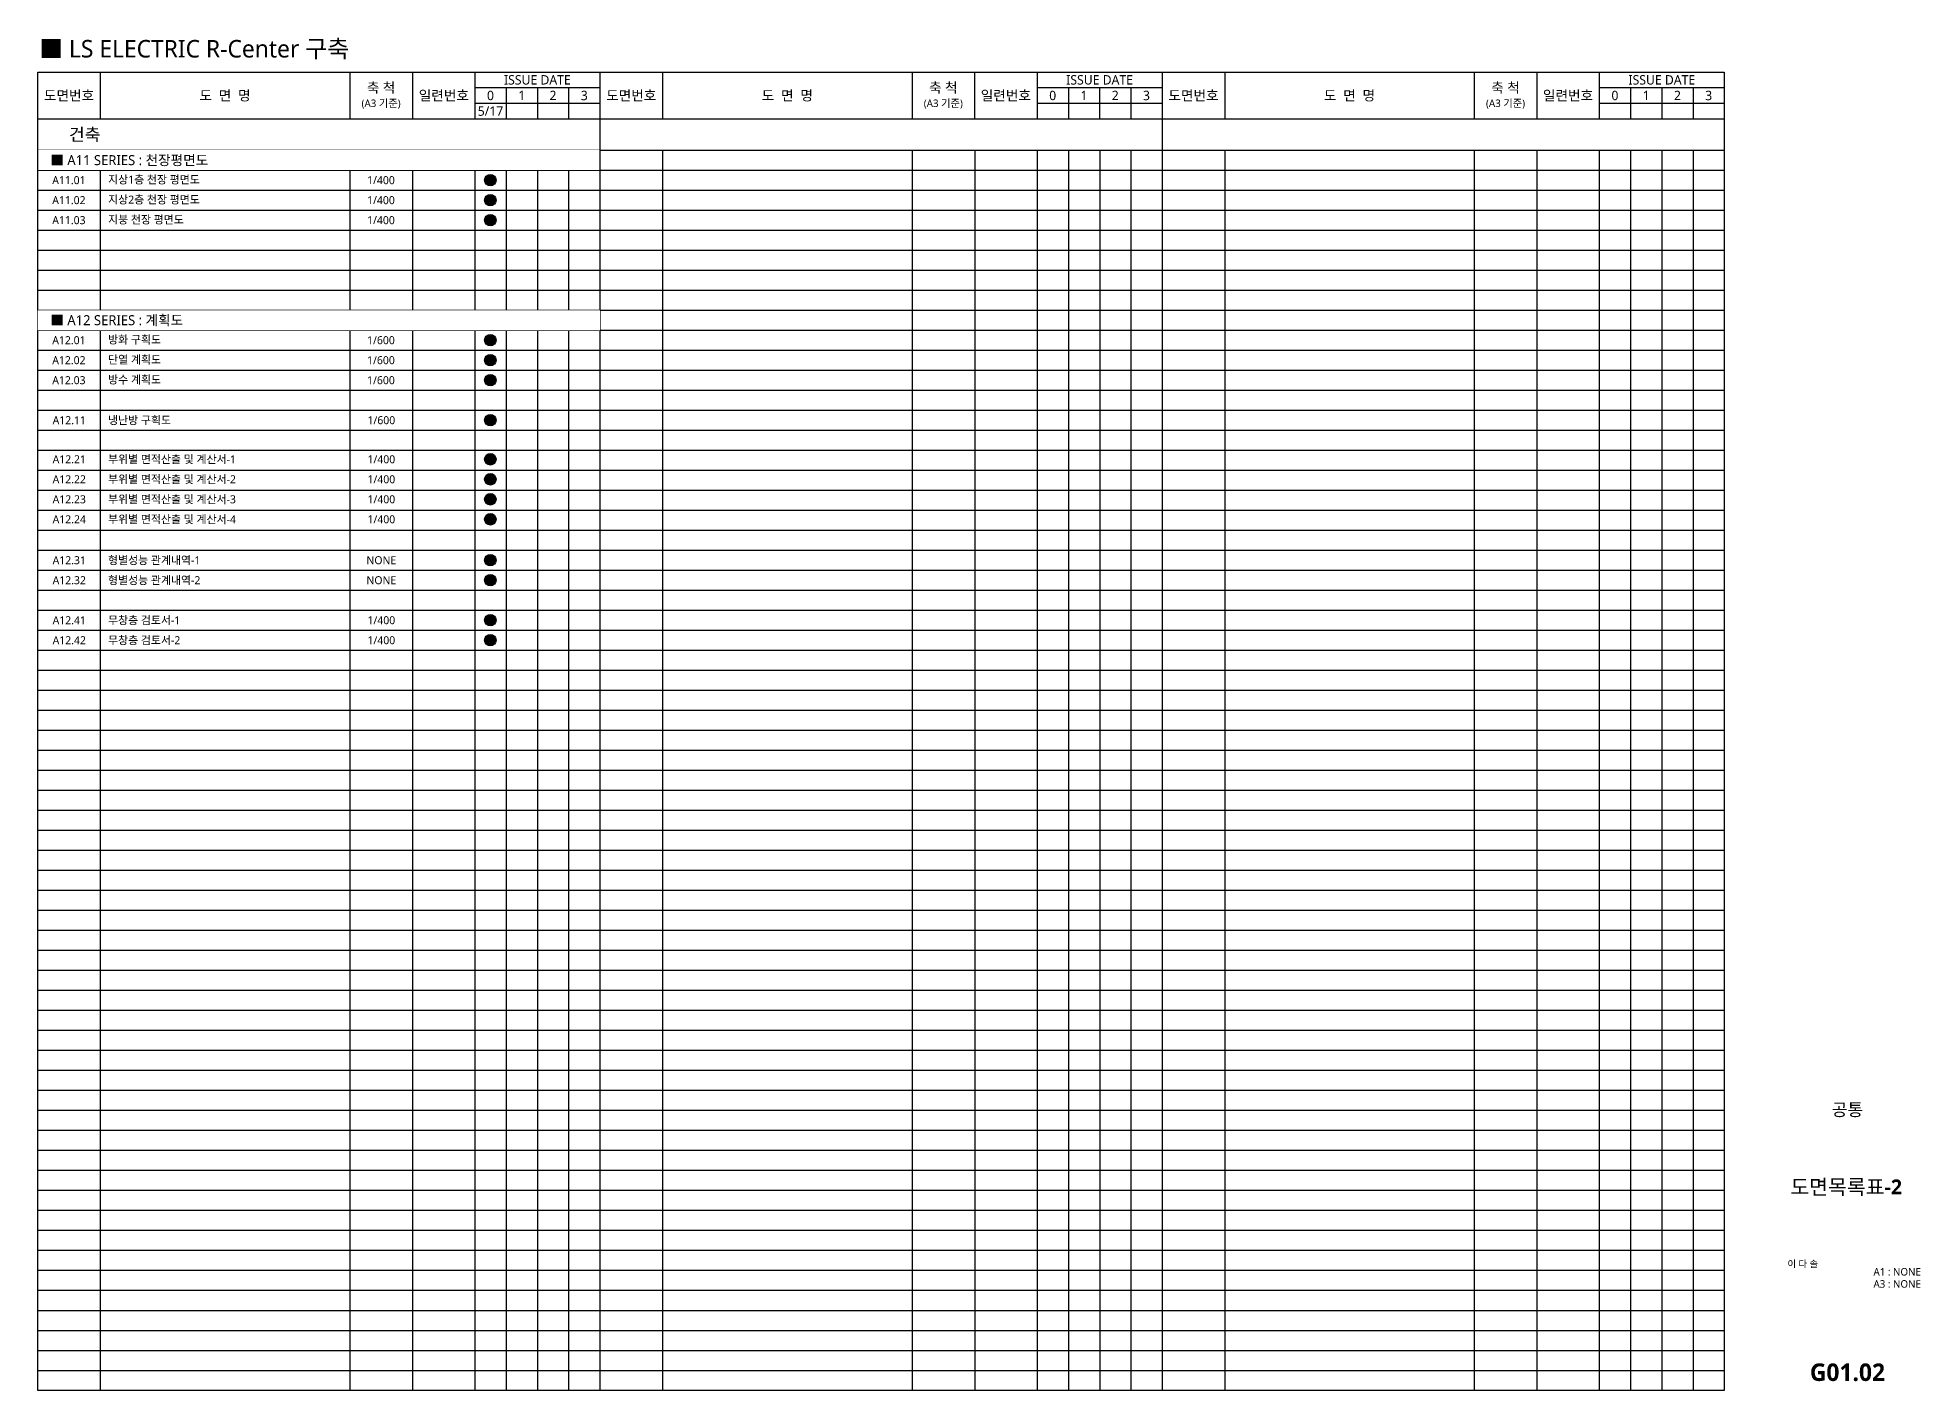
# Model space of a CAD drawing. Extents: x 5275 to 164664, y 2575 to 56674.
# Drawn here: x 89370 to 164664, y 2575 to 56674 of the extents above; entities that cross this region are included whole.
import ezdxf
from ezdxf.enums import TextEntityAlignment as Align

# ---------------------------------------------------------------- set-up
doc = ezdxf.new("R2010")
doc.units = 0
doc.header["$LTSCALE"] = 500
doc.header["$MEASUREMENT"] = 0
doc.layers.get('0').update_dxf_attribs({"linetype": 'CONTINUOUS'})
for name, color, linetype in [('ELE-3', 3, 'CONTINUOUS'), ('ELE-4', 4, 'CONTINUOUS'), ('Line', 8, 'CONTINUOUS'), ('TEXT', 3, 'CONTINUOUS'), ('XR-SHEET$0$TITLE', 7, 'CONTINUOUS'), ('XR-SHEET$1$SHT', 5, 'CONTINUOUS'), ('XR-SHEET$1$TEXT', 3, 'CONTINUOUS')]:
    doc.layers.add(name, color=color, linetype=linetype)
doc.styles.add('XR-SHEET$0$굴림체(옥산)', font='GulimChe.ttf')
doc.styles.add('맑은고딕B', font='malgunbd.ttf')
doc.styles.add('스타일1', font='malgun.ttf')

# ---------------------------------------------------------------- blocks, each defined once
blk = doc.blocks.new('XR-SHEET$0$TITLE')
at = {"layer": 'XR-SHEET$0$TITLE', "true_color": 0x000000, "style": 'XR-SHEET$0$굴림체(옥산)'}
for tag, height, p in [('동명칭', 6, (776.77, -457.26)), ('SCALE-A1', 3, (797.5, -522)), ('SCALE-A3', 3, (797.5, -527)), ('DATA', 3, (797.5, -540))]:
    blk.add_attdef(tag, text='', height=height, dxfattribs=at).set_placement(p, align=Align.MIDDLE)
for tag, height, p in [('TITLE1', 6, (776.5, -479.4)), ('TITLE4', 6, (776.5, -484.39)), ('TITLE2', 6, (776.5, -489)), ('TITLE5', 6, (776.5, -493.99)), ('TITLE3', 6, (776.5, -498.7)), ('NAME-1', 3, (760.16, -517.5)), ('NAME-2', 3, (760.16, -526.5)), ('A0.00', 7, (776.5, -561))]:
    blk.add_attdef(tag, text='', height=height, dxfattribs=at).set_placement(p, align=Align.MIDDLE_CENTER)

msp = doc.modelspace()

# ---------------------------------------------------------------- hatches: boundary and pattern name
h = msp.add_hatch(color=251)
edge = h.paths.add_edge_path()
edge.add_arc((107475, 50175), 230, 0, 360)
h = msp.add_hatch(color=251)
edge = h.paths.add_edge_path()
edge.add_arc((107475, 49375), 230, 0, 360)
h = msp.add_hatch(color=251)
edge = h.paths.add_edge_path()
edge.add_arc((107475, 44575), 230, 0, 360)
h = msp.add_hatch(color=251)
edge = h.paths.add_edge_path()
edge.add_arc((107475, 43775), 230, 0, 360)
h = msp.add_hatch(color=251)
edge = h.paths.add_edge_path()
edge.add_arc((107475, 42975), 230, 0, 360)
h = msp.add_hatch(color=251)
edge = h.paths.add_edge_path()
edge.add_arc((107475, 41375), 230, 0, 360)
h = msp.add_hatch(color=251)
edge = h.paths.add_edge_path()
edge.add_arc((107475, 39812), 230, 0, 360)
h = msp.add_hatch(color=251)
edge = h.paths.add_edge_path()
edge.add_arc((107475, 39012), 230, 0, 360)
h = msp.add_hatch(color=251)
edge = h.paths.add_edge_path()
edge.add_arc((107475, 38212), 230, 0, 360)
h = msp.add_hatch(color=251)
edge = h.paths.add_edge_path()
edge.add_arc((107475, 37412), 230, 0, 360)
h = msp.add_hatch(color=251)
edge = h.paths.add_edge_path()
edge.add_arc((107475, 35775), 230, 0, 360)
h = msp.add_hatch(color=251)
edge = h.paths.add_edge_path()
edge.add_arc((107475, 34975), 230, 0, 360)
h = msp.add_hatch(color=251)
edge = h.paths.add_edge_path()
edge.add_arc((107475, 33375), 230, 0, 360)
h = msp.add_hatch(color=251)
edge = h.paths.add_edge_path()
edge.add_arc((107475, 32575), 230, 0, 360)

# ---------------------------------------------------------------- linework, layer by layer
at = {"layer": 'ELE-3'}
for p, q in [((91875, 55300), (91875, 53425)), ((101855, 55300), (101855, 53425)), ((104355, 55300), (104355, 53425)), ((106855, 55300), (106855, 53425)), ((114360, 55300), (114360, 53425)), ((124340, 55300), (124340, 53425)), ((126840, 55300), (126840, 53425)), ((129340, 55300), (129340, 53425)), ((134340, 55300), (134340, 2575)), ((136845, 55300), (136845, 53425)), ((146825, 55300), (146825, 53425)), ((149325, 55300), (149325, 53425)), ((151825, 55300), (151825, 53425)), ((89375, 53425), (156825, 53425))]:
    msp.add_line(p, q, dxfattribs=at)
at = {"layer": 'ELE-4'}
for p, q in [((106855, 54675), (111855, 54675)), ((108105, 54675), (108105, 53425)), ((109355, 54675), (109355, 53425)), ((110605, 54675), (110605, 53425)), ((129340, 54675), (134340, 54675)), ((130590, 54675), (130590, 53425)), ((131840, 54675), (131840, 53425)), ((133090, 54675), (133090, 53425)), ((151825, 54675), (156825, 54675)), ((153075, 54675), (153075, 53425)), ((154325, 54675), (154325, 53425)), ((155575, 54675), (155575, 53425)), ((106855, 54050), (111855, 54050)), ((129340, 54050), (134340, 54050)), ((151825, 54050), (156825, 54050)), ((89375, 52175), (156825, 52175)), ((114360, 52175), (114360, 2575)), ((124345, 52175), (124345, 2575)), ((126845, 52175), (126845, 2575)), ((129345, 52175), (129345, 2575)), ((130595, 52175), (130595, 2575)), ((131845, 52175), (131845, 2575)), ((133095, 52175), (133095, 2575)), ((136845, 52175), (136845, 2575)), ((146825, 52175), (146825, 2575)), ((149325, 52175), (149325, 2575)), ((151825, 52175), (151825, 2575)), ((153075, 52175), (153075, 2575)), ((154325, 52175), (154325, 2575)), ((155575, 52175), (155575, 2575)), ((89375, 51375), (156825, 51375))]:
    msp.add_line(p, q, dxfattribs=at)
at = {"layer": 'Line'}
for p, q in [((89375, 50575), (156825, 50575)), ((89375, 49775), (156825, 49775)), ((89375, 48975), (156825, 48975)), ((89375, 48175), (156825, 48175)), ((89375, 47375), (156825, 47375)), ((89375, 46575), (156825, 46575)), ((89375, 45775), (156825, 45775)), ((89375, 44975), (156825, 44975)), ((89375, 44175), (156825, 44175)), ((89375, 43375), (156825, 43375)), ((89375, 42575), (156825, 42575)), ((89375, 41775), (156825, 41775)), ((89375, 40975), (156825, 40975)), ((89375, 40175), (156825, 40175)), ((89375, 39375), (156825, 39375)), ((89375, 38575), (156825, 38575)), ((89375, 37775), (156825, 37775)), ((89375, 36975), (156825, 36975)), ((89375, 36175), (156825, 36175)), ((89375, 35375), (156825, 35375)), ((89375, 34575), (156825, 34575)), ((89375, 33775), (156825, 33775)), ((89375, 32975), (156825, 32975)), ((89375, 32175), (156825, 32175)), ((89375, 31375), (156825, 31375)), ((89375, 30575), (156825, 30575)), ((89375, 29775), (156825, 29775)), ((89375, 28975), (156825, 28975)), ((89375, 28175), (156825, 28175)), ((89375, 27375), (156825, 27375)), ((89375, 26575), (156825, 26575)), ((89375, 25775), (156825, 25775)), ((89375, 24975), (156825, 24975)), ((89375, 24175), (156825, 24175)), ((89375, 23375), (156825, 23375)), ((89375, 22575), (156825, 22575)), ((89375, 21775), (156825, 21775)), ((89375, 20975), (156825, 20975)), ((89375, 20175), (156825, 20175)), ((89375, 19375), (156825, 19375)), ((89375, 18575), (156825, 18575)), ((89375, 17775), (156825, 17775)), ((89375, 16975), (156825, 16975)), ((89375, 16175), (156825, 16175)), ((89375, 15375), (156825, 15375)), ((89375, 14575), (156825, 14575)), ((89375, 13775), (156825, 13775)), ((89375, 12975), (156825, 12975)), ((89375, 12175), (156825, 12175)), ((89375, 11375), (156825, 11375)), ((89375, 10575), (156825, 10575)), ((89375, 9775), (156825, 9775)), ((89375, 8975), (156825, 8975)), ((89375, 8175), (156825, 8175)), ((89375, 7375), (156825, 7375)), ((89375, 6575), (156825, 6575)), ((89375, 5775), (156825, 5775)), ((89375, 4975), (156825, 4975)), ((89375, 4175), (156825, 4175)), ((89375, 3375), (156825, 3375))]:
    msp.add_line(p, q, dxfattribs=at)
at = {"layer": 'TEXT', "color": 4}
for centre in [(107475, 50175), (107475, 49375), (107475, 44575), (107475, 43775), (107475, 42975), (107475, 41375), (107475, 39812), (107475, 39012), (107475, 38212), (107475, 37412), (107475, 35775), (107475, 34975), (107475, 33375), (107475, 32575)]:
    msp.add_circle(centre, 230, dxfattribs=at)

# ---------------------------------------------------------------- block references
at = {"layer": 'TEXT'}
ref = msp.add_blockref('XR-SHEET$0$TITLE', (84100, 0), dxfattribs=dict(at, xscale=100.0000022461945, yscale=100.0000022461945, zscale=100.0000022461945))
ref.add_attrib('TITLE2', '도면목록표-2', dxfattribs={"layer": 'XR-SHEET$1$SHT', "color": 4, "true_color": 0x000004, "height": 600, "style": '맑은고딕B'}).set_placement((161700, 10709), align=Align.MIDDLE_CENTER)
ref.add_attrib('NAME-1', '이 다 솔', dxfattribs={"layer": 'XR-SHEET$1$TEXT', "color": 3, "true_color": 0x000003, "height": 270, "style": '스타일1'}).set_placement((159350, 7633, 1377), align=Align.MIDDLE_LEFT)
ref.add_attrib('SCALE-A1', 'A1 : NONE', dxfattribs={"layer": 'XR-SHEET$1$SHT', "color": 3, "true_color": 0x000003, "height": 300, "style": '스타일1'}).set_placement((163739, 7317), align=Align.MIDDLE_CENTER)
ref.add_attrib('SCALE-A3', 'A3 : NONE', dxfattribs={"layer": 'XR-SHEET$1$SHT', "color": 3, "true_color": 0x000003, "height": 300, "style": '스타일1'}).set_placement((163739, 6831), align=Align.MIDDLE_CENTER)
ref.add_attrib('A0.00', 'G01.02', dxfattribs={"layer": 'XR-SHEET$1$SHT', "color": 4, "true_color": 0x000004, "height": 700, "style": '맑은고딕B'}).set_placement((161750, 3300), align=Align.MIDDLE_CENTER)

# ---------------------------------------------------------------- texts
at = {"layer": 'TEXT', "style": '스타일1'}
for s, height, p in [('■ LS ELECTRIC R-Center 구축', 700, (89429, 55881)), ('지상2층 천장 평면도', 320, (92188, 50037)), ('지붕 천장 평면도', 320, (92188, 49237)), ('방화 구획도', 320, (92188, 44437)), ('단열 계획도', 320, (92188, 43637)), ('방수 계획도', 320, (92188, 42837))]:
    msp.add_text(s, height=height, dxfattribs=at).set_placement(p)
for s, height, p in [('ISSUE DATE', 375, (109355, 54987)), ('ISSUE DATE', 375, (131840, 54987)), ('ISSUE DATE', 375, (154325, 54987)), ('도면번호', 400, (90625, 54362)), ('도  면  명', 400, (96865, 54362)), ('(A3 기준)', 300, (103105, 54050)), ('축 척', 400, (103105, 54675)), ('일련번호', 400, (105614, 54362)), ('0', 375, (107480, 54362)), ('1', 375, (108730, 54362)), ('2', 375, (109980, 54362)), ('3', 375, (111230, 54362)), ('도면번호', 400, (113110, 54362)), ('도  면  명', 400, (119350, 54362)), ('(A3 기준)', 300, (125590, 54050)), ('축 척', 400, (125590, 54675)), ('일련번호', 400, (128090, 54362)), ('0', 375, (129965, 54362)), ('1', 375, (131215, 54362)), ('2', 375, (132465, 54362)), ('3', 375, (133715, 54362)), ('도면번호', 400, (135595, 54362)), ('도  면  명', 400, (141835, 54362)), ('(A3 기준)', 300, (148075, 54050)), ('축 척', 400, (148075, 54675)), ('일련번호', 400, (150575, 54362)), ('0', 375, (152450, 54362)), ('1', 375, (153700, 54362)), ('2', 375, (154950, 54362)), ('3', 375, (156200, 54362)), ('5/17', 375, (107480, 53737)), ('A11.02', 320, (90620, 50175)), ('1/400', 320, (103100, 50175)), ('A11.03', 320, (90620, 49375)), ('1/400', 320, (103100, 49375)), ('A12.01', 320, (90620, 44575)), ('1/600', 320, (103100, 44575)), ('A12.02', 320, (90620, 43775)), ('1/600', 320, (103100, 43775)), ('A12.03', 320, (90620, 42975)), ('1/600', 320, (103100, 42975)), ('A12.11', 320, (90635, 41375)), ('1/600', 320, (103115, 41375)), ('A12.21', 320, (90635, 39812)), ('1/400', 320, (103115, 39812)), ('A12.22', 320, (90635, 39012)), ('1/400', 320, (103115, 39012)), ('A12.23', 320, (90635, 38212)), ('1/400', 320, (103115, 38212)), ('A12.24', 320, (90635, 37412)), ('1/400', 320, (103115, 37412)), ('A12.31', 320, (90635, 35775)), ('NONE', 320, (103115, 35775)), ('A12.32', 320, (90635, 34975)), ('NONE', 320, (103115, 34975)), ('A12.41', 320, (90635, 33375)), ('1/400', 320, (103115, 33375)), ('A12.42', 320, (90635, 32575)), ('1/400', 320, (103115, 32575)), ('공통', 500, (161750, 13800))]:
    msp.add_text(s, height=height, dxfattribs=at).set_placement(p, align=Align.MIDDLE_CENTER)
for s, p in [('냉난방 구획도', (92185, 41375)), ('부위별 면적산출 및 계산서-1', (92185, 39812)), ('부위별 면적산출 및 계산서-2', (92185, 39012)), ('부위별 면적산출 및 계산서-3', (92185, 38212)), ('부위별 면적산출 및 계산서-4', (92185, 37412)), ('형별성능 관계내역-1', (92185, 35775)), ('형별성능 관계내역-2', (92185, 34975)), ('무창층 검토서-1', (92185, 33375)), ('무창층 검토서-2', (92185, 32575))]:
    msp.add_text(s, height=320, dxfattribs=at).set_placement(p, align=Align.MIDDLE_LEFT)

# ---------------------------------------------------------------- next in the draw order: wipeouts: each hides what was drawn before it
msp.add_wipeout([(89375, 52175), (111860, 52175), (111860, 51375), (89375, 51375)]).dxf.layer = 'ELE-4'

# ---------------------------------------------------------------- next in the draw order: hatches: boundary and pattern name
h = msp.add_hatch(color=251)
edge = h.paths.add_edge_path()
edge.add_arc((107475, 50975), 230, 0, 360)

# ---------------------------------------------------------------- next in the draw order: linework, layer by layer
at = {"layer": 'ELE-3'}
msp.add_line((111855, 55300), (111855, 2575), dxfattribs=at)
msp.add_lwpolyline([(89375, 55300), (156825, 55300), (156825, 2575), (89375, 2575)], close=True, dxfattribs=at)
at = {"layer": 'ELE-4'}
for p, q in [((91875, 51375), (91875, 2575)), ((101855, 51375), (101855, 2575)), ((104355, 51375), (104355, 2575)), ((106855, 51375), (106855, 2575)), ((108105, 51375), (108105, 2575)), ((109355, 51375), (109355, 2575)), ((110605, 51375), (110605, 2575))]:
    msp.add_line(p, q, dxfattribs=at)
at = {"layer": 'TEXT', "color": 4}
msp.add_circle((107475, 50975), 230, dxfattribs=at)

# ---------------------------------------------------------------- next in the draw order: texts
at = {"layer": 'TEXT', "style": '스타일1'}
for s, height, p in [('건축', 500, (90625, 52800)), ('■ A11 SERIES : 천장평면도', 400, (89875, 51775))]:
    msp.add_text(s, height=height, dxfattribs=at).set_placement(p, align=Align.MIDDLE_LEFT)
for s, p in [('A11.01', (90620, 50975)), ('1/400', (103100, 50975))]:
    msp.add_text(s, height=320, dxfattribs=at).set_placement(p, align=Align.MIDDLE_CENTER)
msp.add_text('지상1층 천장 평면도', height=320, dxfattribs=at).set_placement((92188, 50837))

# ---------------------------------------------------------------- next in the draw order: wipeouts: each hides what was drawn before it
msp.add_wipeout([(89370, 45775), (111855, 45775), (111855, 44975), (89370, 44975)]).dxf.layer = 'ELE-4'

# ---------------------------------------------------------------- next in the draw order: texts
msp.add_text('■ A12 SERIES : 계획도', height=400, dxfattribs=at).set_placement((89875, 45375), align=Align.MIDDLE_LEFT)

doc.saveas('drawing.dxf')
